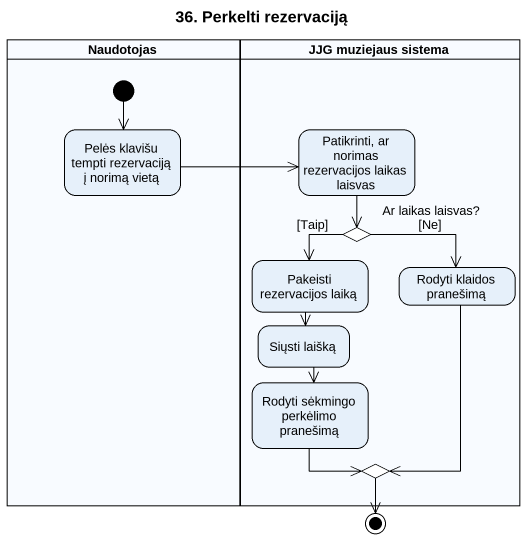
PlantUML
@startuml
title 36. Perkelti rezervaciją
hide empty description
state Naudotojas <<partition>> {
  state "Pelės klavišu tempti rezervaciją į norimą vietą" as Pelės_klavišu_tempti
  [*] --> Pelės_klavišu_tempti
}
state "JJG muziejaus sistema" as JJG_muziejaus_sistema <<partition>> {
  state "Patikrinti, ar norimas rezervacijos laikas laisvas" as Patikrinti_ar_norimas
  state choice1 <<choice>>
  state "Pakeisti rezervacijos laiką" as Pakeisti_rezervacijos_laiką
  state "Rodyti klaidos pranešimą" as Rodyti_klaidos_pranešimą
  state "Siųsti laišką" as Siųsti_laišką
  state "Rodyti sėkmingo perkėlimo pranešimą" as Rodyti_sėkmingo_perkėlimo
  state choice2 <<choice>>
}
state final1 <<end>>
Pelės_klavišu_tempti -right-> Patikrinti_ar_norimas
Patikrinti_ar_norimas --> choice1 : Ar laikas laisvas?
choice1 --> Pakeisti_rezervacijos_laiką : [Taip]
choice1 -right-> Rodyti_klaidos_pranešimą : [Ne]
Pakeisti_rezervacijos_laiką --> Siųsti_laišką
Rodyti_klaidos_pranešimą --> choice2
Siųsti_laišką --> Rodyti_sėkmingo_perkėlimo
Rodyti_sėkmingo_perkėlimo --> choice2
choice2 --> final1
@enduml
